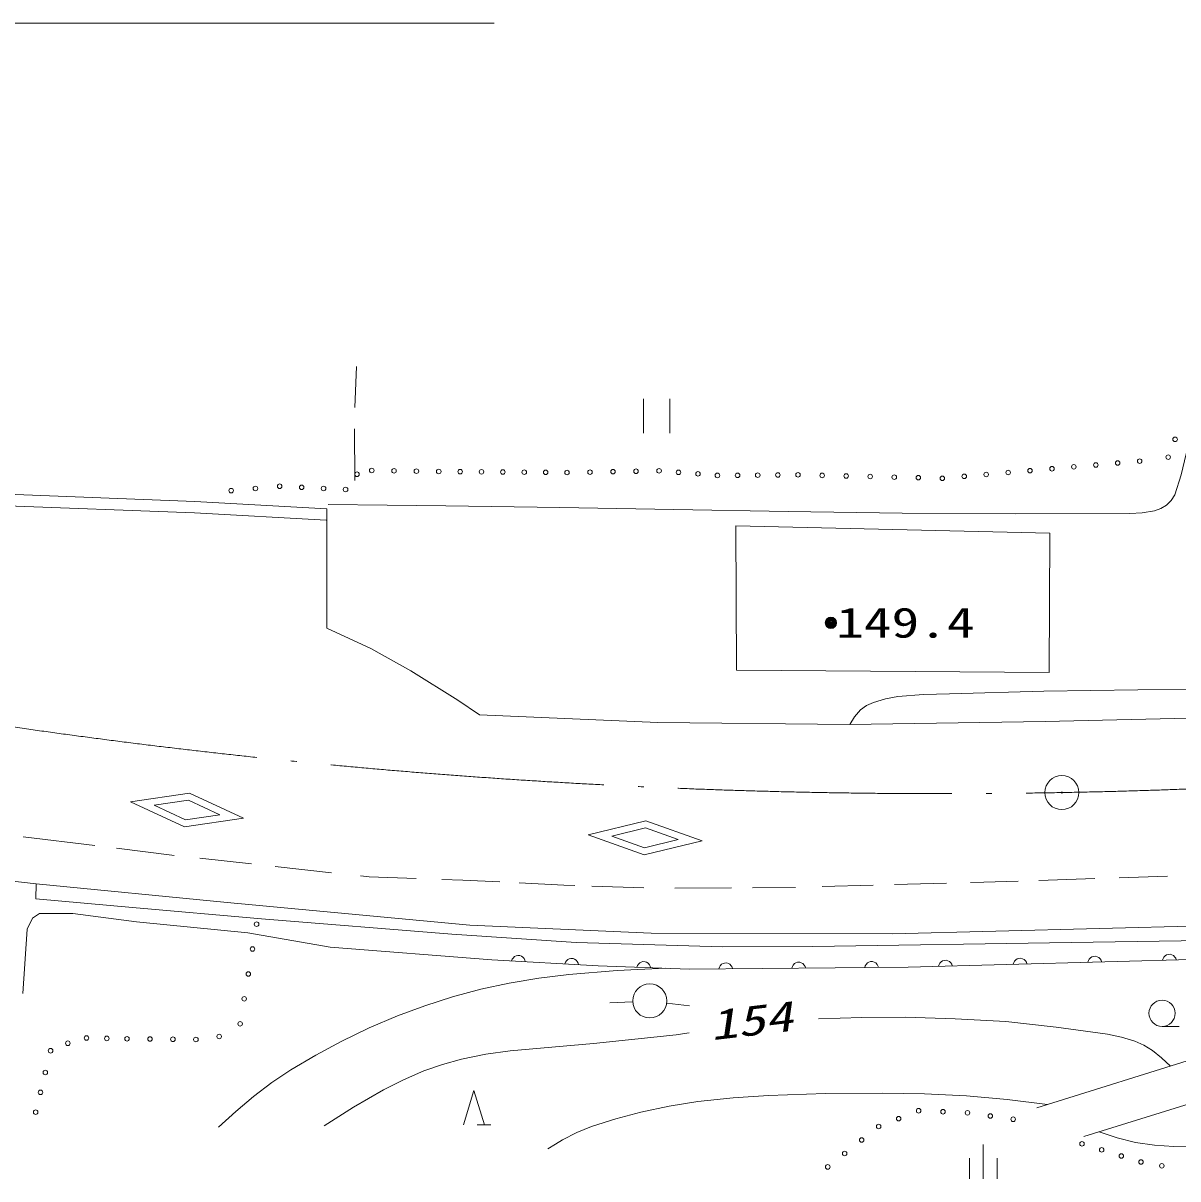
# Model space of a CAD drawing. Units: millimetres, scale not verified. Extents: x 80082 to 720082, y -79451 to 280549.
# Drawn here: x 291216 to 341809, y 173105 to 223725 of the extents above; entities that cross this region are included whole.
import ezdxf
from ezdxf.enums import TextEntityAlignment as Align

# ---------------------------------------------------------------- set-up
doc = ezdxf.new("R2010")
doc.units = ezdxf.units.MM
doc.header["$LTSCALE"] = 1000
doc.linetypes.add('LONG_DASHED_DOTTED', pattern=[15.25, 12, -1.5, 0.25, -1.5])
for name, color, linetype, lineweight in [('S-BGD', 7, 'Continuous', 13), ('S-BGD-HTXT', 6, 'Continuous', 13), ('S-BMK', 2, 'LONG_DASHED_DOTTED', 13)]:
    doc.layers.add(name, color=color, linetype=linetype, lineweight=lineweight)
doc.styles.add('ＭＳ ゴシック', font='')
doc.styles.add('ＭＳ 明朝', font='')
doc.styles.get('ＭＳ ゴシック').set_extended_font_data('MS Gothic')
doc.styles.get('ＭＳ 明朝').set_extended_font_data('MS Mincho')

# ---------------------------------------------------------------- blocks, each defined once
blk = doc.blocks.new('BUHIN38')
at = {"color": 7, "linetype": 'Continuous', "lineweight": 13}
blk.add_lwpolyline([(-300, -8), (-278, 62), (-243, 121), (-188, 189), (-123, 226), (-53, 249), (40, 252), (111, 233), (178, 198), (238, 134), (276, 76), (300, 8)], dxfattribs=at)
blk = doc.blocks.new('BUHIN39')
at = {"color": 7, "linetype": 'Continuous', "lineweight": 13}
blk.add_lwpolyline([(-300, -3), (-277, 66), (-241, 125), (-185, 192), (-119, 228), (-49, 250), (44, 251), (115, 231), (181, 195), (240, 130), (277, 72), (300, 3)], dxfattribs=at)
blk = doc.blocks.new('BUHIN41')
at = {"color": 7, "linetype": 'Continuous', "lineweight": 13}
blk.add_lwpolyline([(-300, 17), (-272, 84), (-232, 141), (-172, 203), (-104, 236), (-32, 253), (60, 247), (130, 223), (194, 183), (248, 114), (281, 53), (300, -17)], dxfattribs=at)
blk = doc.blocks.new('BUHIN78')
at = {"color": 7, "linetype": 'Continuous', "lineweight": 13}
blk.add_circle((0, 0), 99.5, dxfattribs=at)
blk = doc.blocks.new('BUHIN81')
at = {"color": 7, "linetype": 'Continuous', "lineweight": 13}
blk.add_circle((0, 0), 99.5, dxfattribs=at)
blk = doc.blocks.new('BUHIN82')
at = {"color": 7, "linetype": 'Continuous', "lineweight": 13}
blk.add_circle((0, 0), 99.5, dxfattribs=at)
blk = doc.blocks.new('BUHIN86')
at = {"color": 7, "linetype": 'Continuous', "lineweight": 13}
blk.add_circle((0, 0), 99.5, dxfattribs=at)
blk = doc.blocks.new('BUHIN87')
at = {"color": 7, "linetype": 'Continuous', "lineweight": 13}
blk.add_circle((0, 0), 99.5, dxfattribs=at)
blk = doc.blocks.new('BUHIN88')
at = {"color": 7, "linetype": 'Continuous', "lineweight": 13}
blk.add_circle((0, 0), 99.5, dxfattribs=at)
blk = doc.blocks.new('BUHIN91')
at = {"color": 7, "linetype": 'Continuous', "lineweight": 13}
blk.add_circle((0, 0), 99.5, dxfattribs=at)
blk = doc.blocks.new('BUHIN92')
at = {"color": 7, "linetype": 'Continuous', "lineweight": 13}
blk.add_circle((0, 0), 99.5, dxfattribs=at)
blk = doc.blocks.new('BUHIN93')
at = {"color": 7, "linetype": 'Continuous', "lineweight": 13}
blk.add_circle((0, 0), 99.5, dxfattribs=at)
blk = doc.blocks.new('BUHIN94')
at = {"color": 7, "linetype": 'Continuous', "lineweight": 13}
blk.add_circle((0, 0), 99.5, dxfattribs=at)
blk = doc.blocks.new('BUHIN95')
at = {"color": 7, "linetype": 'Continuous', "lineweight": 13}
blk.add_circle((0, 0), 99.5, dxfattribs=at)
blk = doc.blocks.new('BUHIN96')
at = {"color": 7, "linetype": 'Continuous', "lineweight": 13}
blk.add_circle((0, 0), 99.5, dxfattribs=at)
blk = doc.blocks.new('BUHIN97')
at = {"color": 7, "linetype": 'Continuous', "lineweight": 13}
blk.add_circle((0, 0), 99.5, dxfattribs=at)
blk = doc.blocks.new('BUHIN99')
at = {"color": 7, "linetype": 'Continuous', "lineweight": 13}
blk.add_circle((0, 0), 99.5, dxfattribs=at)
blk = doc.blocks.new('BUHIN128')
at = {"color": 7, "linetype": 'Continuous', "lineweight": 13}
blk.add_circle((0, 0), 99.5, dxfattribs=at)
blk = doc.blocks.new('BUHIN129')
at = {"color": 7, "linetype": 'Continuous', "lineweight": 13}
blk.add_circle((0, 0), 99.5, dxfattribs=at)
blk = doc.blocks.new('BUHIN130')
at = {"color": 7, "linetype": 'Continuous', "lineweight": 13}
blk.add_circle((0, 0), 99.5, dxfattribs=at)
blk = doc.blocks.new('BUHIN131')
at = {"color": 7, "linetype": 'Continuous', "lineweight": 13}
blk.add_circle((0, 0), 99.5, dxfattribs=at)
blk = doc.blocks.new('BUHIN132')
at = {"color": 7, "linetype": 'Continuous', "lineweight": 13}
blk.add_circle((0, 0), 99.5, dxfattribs=at)
blk = doc.blocks.new('BUHIN133')
at = {"color": 7, "linetype": 'Continuous', "lineweight": 13}
blk.add_circle((0, 0), 99.5, dxfattribs=at)
blk = doc.blocks.new('BUHIN13')
at = {"color": 7, "linetype": 'Continuous', "lineweight": 13}
for centre, radius in [((0, 0), 250), ((0, 0), 219), ((0, 0), 188), ((0, 0), 156), ((0, 0), 125), ((0, 0), 93.8), ((0, -1), 62.5), ((0, 0), 31.2)]:
    blk.add_circle(centre, radius, dxfattribs=at)
blk = doc.blocks.new('BUHIN134')
at = {"color": 7, "linetype": 'Continuous', "lineweight": 13}
for p, q in [((0, 750), (0, -750)), ((-600, 154), (-600, -746)), ((600, 154), (600, -746))]:
    blk.add_line(p, q, dxfattribs=at)
blk = doc.blocks.new('BUHIN136')
at = {"color": 7, "linetype": 'Continuous', "lineweight": 13}
blk.add_line((0, -574), (746, -574), dxfattribs=at)
blk.add_circle((0, 0), 574, dxfattribs=at)
blk = doc.blocks.new('BUHIN137')
at = {"color": 7, "linetype": 'Continuous', "lineweight": 13}
for p, q in [((-578, 750), (-578, -750)), ((574, -750), (574, 750))]:
    blk.add_line(p, q, dxfattribs=at)
blk = doc.blocks.new('BUHIN139')
at = {"color": 7, "linetype": 'Continuous', "lineweight": 13}
blk.add_circle((0, 0), 746, dxfattribs=at)
blk = doc.blocks.new('BUHIN1')
at = {"color": 2, "linetype": 'Continuous', "lineweight": 13}
for radius in [746, 22.5]:
    blk.add_circle((0, 0), radius, dxfattribs=at)

msp = doc.modelspace()

# ---------------------------------------------------------------- linework, layer by layer
at = {"layer": 'S-BGD'}
for p, q in [((305756, 206890), (305819, 208684)), ((305756, 203697), (305735, 205951)), ((289782, 203117), (298741, 202772)), ((298718, 202273), (289762, 202617)), ((298741, 202772), (304518, 202457)), ((304491, 201957), (298718, 202273)), ((304518, 202457), (304518, 197231)), ((336198, 201386), (322438, 201702)), ((322473, 195383), (322438, 201702)), ((336163, 195278), (336198, 201386)), ((304518, 197231), (306451, 196334)), ((306451, 196334), (308202, 195358)), ((308202, 195358), (310269, 194065)), ((322473, 195383), (336163, 195278)), ((310269, 194065), (311217, 193434)), ((311217, 193434), (319027, 193089)), ((319027, 193089), (327428, 193003)), ((327428, 193003), (335995, 193144)), ((335995, 193144), (343181, 193301)), ((295921, 189616), (298502, 190001)), ((298502, 190001), (300869, 188902)), ((298288, 188517), (295921, 189616)), ((298457, 189691), (296954, 189467)), ((296954, 189467), (298333, 188827)), ((298457, 189691), (299836, 189051)), ((300869, 188902), (298288, 188517)), ((299836, 189051), (298333, 188827)), ((315966, 188173), (318502, 188793)), ((318485, 188480), (317009, 188119)), ((318485, 188480), (319917, 187969)), ((318502, 188793), (320960, 187915)), ((291225, 188084), (294358, 187700)), ((318424, 187295), (315966, 188173)), ((317009, 188119), (318440, 187608)), ((320960, 187915), (318424, 187295)), ((319917, 187969), (318440, 187608)), ((295308, 187584), (297738, 187286)), ((281052, 187256), (291787, 186023)), ((297738, 187286), (297830, 187275)), ((298963, 187150), (301228, 186899)), ((302263, 186785), (304726, 186512)), ((306000, 186371), (306383, 186329)), ((306383, 186329), (308443, 186260)), ((339243, 186290), (341356, 186357)), ((291787, 186023), (291769, 185368)), ((291787, 186023), (300162, 185213)), ((309564, 186223), (310482, 186192)), ((310482, 186192), (312104, 186109)), ((312951, 186065), (314900, 185965)), ((314900, 185965), (315390, 185949)), ((316131, 185924), (318416, 185849)), ((319769, 185834), (322250, 185852)), ((323172, 185859), (325050, 185873)), ((326220, 185904), (328465, 185966)), ((329400, 185992), (331673, 186056)), ((332719, 186085), (333301, 186101)), ((333301, 186101), (334806, 186149)), ((335714, 186178), (338174, 186256)), ((296012, 184989), (291769, 185368)), ((301663, 184490), (296012, 184989)), ((300162, 185213), (310784, 184214)), ((291627, 184517), (291387, 184037)), ((291927, 184727), (291627, 184517)), ((293395, 184727), (291927, 184727)), ((296182, 184367), (293395, 184727)), ((301067, 183888), (296182, 184367)), ((309997, 183818), (301663, 184490)), ((329284, 183835), (346352, 184283)), ((291387, 184037), (291207, 181221)), ((304663, 183258), (301067, 183888)), ((315441, 183456), (309997, 183818)), ((310784, 184214), (318733, 183869)), ((318733, 183869), (329284, 183835)), ((357012, 183766), (337135, 183456)), ((311754, 182704), (304663, 183258)), ((321856, 183267), (315441, 183456)), ((325818, 183284), (321856, 183267)), ((337135, 183456), (325818, 183284)), ((316412, 182442), (311754, 182704)), ((320402, 182296), (316412, 182442)), ((329987, 182383), (320402, 182296)), ((343073, 182733), (329987, 182383)), ((317920, 180860), (316922, 180811)), ((319414, 180805), (320406, 180681)), ((349867, 180676), (335624, 176210)), ((337691, 174955), (348296, 178276)), ((311115, 175473), (311715, 175473))]:
    msp.add_line(p, q, dxfattribs=at)
for points in [[(343156, 205929), (342789, 205689), (342472, 205410), (342296, 205158), (342165, 204861), (341950, 203943), (341680, 203059), (341521, 202814), (341314, 202609), (341065, 202462), (340780, 202366), (340246, 202275), (339699, 202243), (334707, 202238), (329726, 202266), (324732, 202340), (319722, 202427), (314729, 202506), (309732, 202578), (307164, 202613), (304587, 202648)], [(327430, 193003), (327642, 193347), (327898, 193645), (328162, 193831), (328472, 193975), (328998, 194130), (329541, 194228), (330662, 194315), (331808, 194344), (335937, 194463), (340058, 194521), (345041, 194559), (350040, 194580), (351609, 194611), (353178, 194664)], [(319361, 182334), (317243, 182228), (315122, 182061), (313814, 181901), (312504, 181680), (311264, 181409), (310028, 181077), (308820, 180690), (307622, 180243), (306382, 179714), (305157, 179125), (304035, 178529), (302944, 177880), (302116, 177323), (301315, 176711), (300537, 176053), (299774, 175374)], [(318107, 182380), (318134, 182448), (318172, 182505), (318231, 182569), (318299, 182602), (318370, 182621), (318463, 182617), (318533, 182594), (318597, 182555), (318653, 182487), (318687, 182428), (318707, 182358)], [(326063, 180117), (327958, 180180), (329856, 180183), (332055, 180121), (334265, 179999), (336476, 179752), (338732, 179438), (339338, 179317), (339918, 179140), (340319, 178958), (340694, 178722), (341090, 178401), (341479, 178045)], [(304406, 175427), (305688, 176243), (307010, 177012), (307875, 177448), (308774, 177834), (309592, 178120), (310429, 178348), (311486, 178562), (312557, 178718), (316207, 179040), (319833, 179421), (320110, 179460), (320396, 179501)], [(310511, 175473), (310969, 176969), (311426, 175473)], [(336095, 176357), (334325, 176580), (332547, 176743), (330712, 176834), (328872, 176865), (326372, 176843), (323872, 176760), (322326, 176656), (320774, 176491), (319524, 176286), (318275, 176020), (317191, 175737), (316121, 175396), (315473, 175132), (314852, 174814), (314534, 174626), (314211, 174427)], [(338353, 175162), (339141, 174902), (339952, 174698), (340780, 174583), (341627, 174527), (343069, 174498), (344508, 174529), (347082, 174680), (349656, 174892), (353351, 175166), (357063, 175381), (360280, 175489), (363510, 175537), (366109, 175555), (368705, 175632), (371062, 175788), (373422, 176006), (374100, 176065), (374784, 176063), (375399, 175967), (376009, 175812)]]:
    msp.add_lwpolyline(points, dxfattribs=at)
for centre in [(341385, 204717), (305845, 203966), (306490, 204133), (298787, 179209), (299804, 179340), (292420, 178717), (293175, 179045), (292190, 177765)]:
    msp.add_circle(centre, 99.5, dxfattribs=at)
at = {"layer": 'S-BGD-HTXT'}
msp.add_line((274340, 223725), (311860, 223725), dxfattribs=at)
at = {"layer": 'S-BMK'}
msp.add_arc((331470, 474791), 284814, 261.53772, 281.29477, dxfattribs=at)

# ---------------------------------------------------------------- block references
at = {"layer": 'S-BGD'}
for name, p in [('BUHIN137', (318969, 206515)), ('BUHIN99', (341686, 205494)), ('BUHIN97', (339172, 204458)), ('BUHIN97', (340133, 204542)), ('BUHIN91', (307468, 204117)), ('BUHIN91', (308447, 204101)), ('BUHIN91', (309425, 204085)), ('BUHIN92', (310362, 204078)), ('BUHIN92', (311299, 204070)), ('BUHIN92', (312235, 204063)), ('BUHIN92', (313172, 204055)), ('BUHIN92', (314109, 204048)), ('BUHIN92', (315045, 204040)), ('BUHIN93', (316054, 204059)), ('BUHIN93', (317062, 204078)), ('BUHIN93', (318070, 204097)), ('BUHIN93', (319079, 204116)), ('BUHIN94', (319931, 204049)), ('BUHIN94', (320783, 203982)), ('BUHIN94', (321634, 203915)), ('BUHIN95', (322518, 203921)), ('BUHIN95', (323401, 203928)), ('BUHIN95', (324284, 203934)), ('BUHIN95', (325167, 203940)), ('BUHIN96', (326221, 203915)), ('BUHIN97', (333410, 203957)), ('BUHIN97', (334370, 204040)), ('BUHIN97', (335331, 204124)), ('BUHIN97', (336291, 204207)), ('BUHIN97', (337251, 204291)), ('BUHIN97', (338212, 204374)), ('BUHIN87', (302456, 203441)), ('BUHIN88', (303419, 203393)), ('BUHIN96', (327274, 203890)), ('BUHIN96', (328328, 203865)), ('BUHIN96', (329382, 203840)), ('BUHIN96', (330435, 203815)), ('BUHIN96', (331489, 203790)), ('BUHIN97', (332449, 203873)), ('BUHIN87', (300332, 203250)), ('BUHIN87', (301394, 203345)), ('BUHIN88', (304381, 203345)), ('BUHIN88', (305344, 203298)), ('BUHIN13', (326609, 197460)), ('BUHIN78', (301445, 184263)), ('BUHIN78', (301265, 183172)), ('BUHIN41', (312919, 182638)), ('BUHIN41', (315248, 182507)), ('BUHIN38', (334894, 182514)), ('BUHIN38', (338166, 182602)), ('BUHIN38', (341437, 182689)), ('BUHIN39', (322000, 182310)), ('BUHIN39', (325195, 182340)), ('BUHIN39', (328390, 182369)), ('BUHIN38', (331623, 182427)), ('BUHIN78', (301084, 182081)), ('BUHIN139', (318669, 180898)), ('BUHIN78', (300904, 180989)), ('BUHIN136', (341116, 180357)), ('BUHIN78', (300723, 179898)), ('BUHIN82', (293995, 179275)), ('BUHIN82', (294881, 179258)), ('BUHIN81', (295768, 179242)), ('BUHIN81', (296774, 179231)), ('BUHIN81', (297780, 179220)), ('BUHIN86', (291977, 176895)), ('BUHIN131', (330449, 176089)), ('BUHIN86', (291764, 176025)), ('BUHIN132', (329573, 175744)), ('BUHIN131', (331520, 176045)), ('BUHIN130', (332590, 176000)), ('BUHIN130', (333590, 175859)), ('BUHIN130', (334590, 175717)), ('BUHIN132', (328697, 175399)), ('BUHIN133', (327954, 174809)), ('BUHIN129', (337607, 174641)), ('BUHIN133', (327211, 174219)), ('BUHIN134', (333284, 173855)), ('BUHIN129', (338468, 174375)), ('BUHIN129', (339329, 174109)), ('BUHIN133', (326468, 173629)), ('BUHIN128', (340190, 173843)), ('BUHIN128', (341105, 173678))]:
    msp.add_blockref(name, p, dxfattribs=at)
at = {"layer": 'S-BMK'}
msp.add_blockref('BUHIN1', (336724, 190025), dxfattribs=at)

# ---------------------------------------------------------------- texts
at = {"layer": 'S-BGD', "style": 'ＭＳ ゴシック', "width": 1.35}
msp.add_text('149.4', height=1320, dxfattribs=at).set_placement((326839, 196415), align=Align.BOTTOM_LEFT)
at = {"layer": 'S-BGD', "style": 'ＭＳ 明朝', "oblique": 15, "width": 1.35}
msp.add_text('154', height=1320, rotation=6.7, dxfattribs=at).set_placement((321430, 178781), align=Align.BOTTOM_LEFT)

doc.saveas('drawing.dxf')
